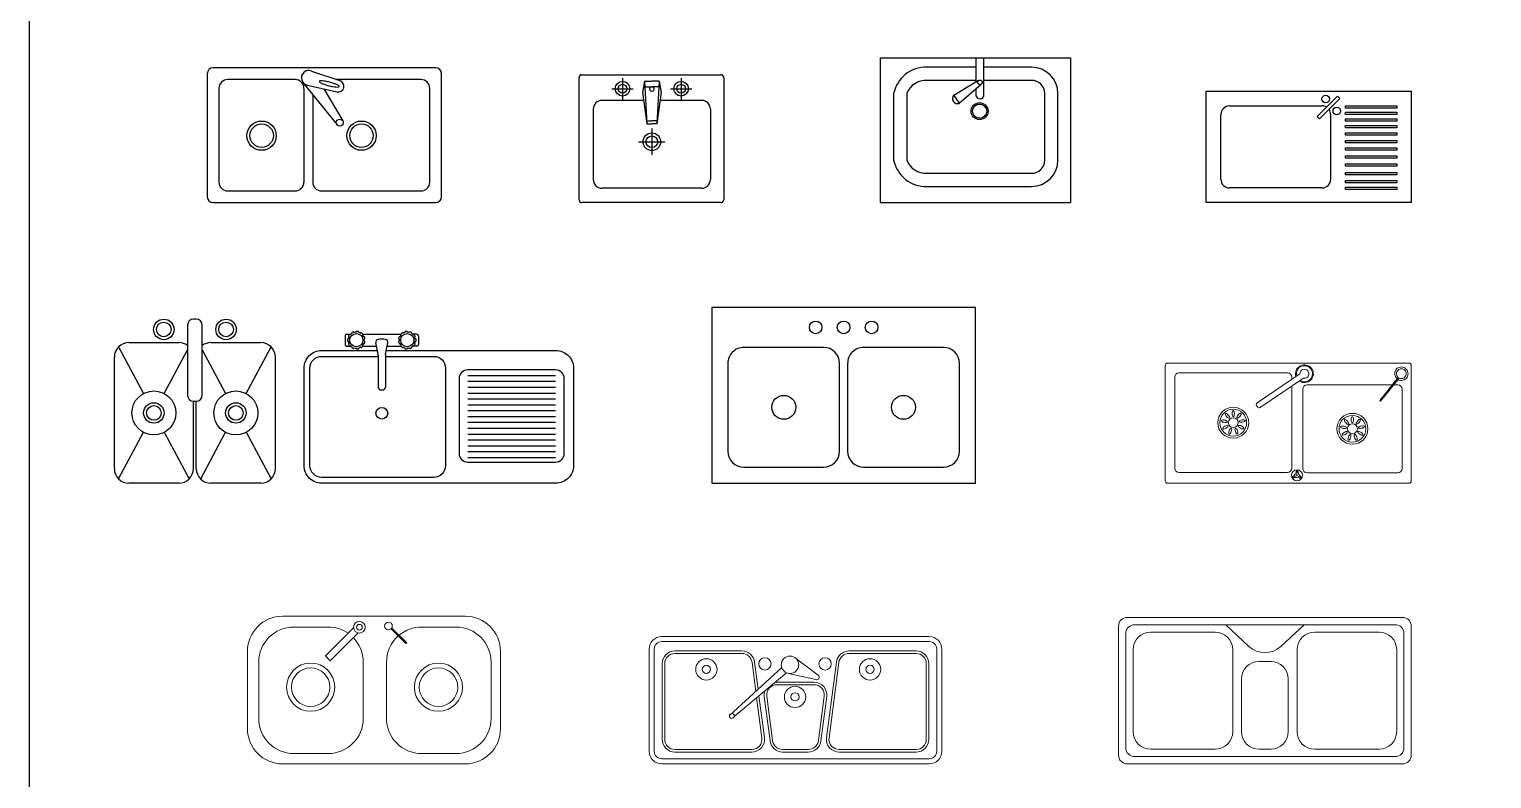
# Model space of a CAD drawing. Header units: inches. Extents: x 5220 to 5724, y 3395 to 3750.
# Drawn here: x 5219.6 to 5401.2, y 3486.5 to 3579.5 of the extents above; entities that cross this region are included whole.
import ezdxf

# ---------------------------------------------------------------- set-up
doc = ezdxf.new("R2010")
doc.units = ezdxf.units.IN
doc.header["$MEASUREMENT"] = 0
doc.layers.add('EX-A-FLOR-FIXT', color=250, linetype='Continuous')

# ---------------------------------------------------------------- blocks, each defined once
blk = doc.blocks.new('A$C150059BC')
for p, q in [((780, 460), (20, 460)), ((0, 440), (0, 20)), ((300, 420), (70, 420)), ((326.9, 410.1), (443.2, 265.5)), ((342.5, 401), (442.3, 377.8)), ((356.1, 448.8), (453.2, 416.3)), ((730, 420), (442, 420)), ((800, 20), (800, 440)), ((40, 390), (40, 70)), ((330, 390), (330, 70)), ((360, 369), (360, 70)), ((397.9, 388.1), (462.9, 279.2)), ((760, 70), (760, 390)), ((70, 40), (300, 40)), ((390, 40), (730, 40)), ((20, 0), (780, 0))]:
    blk.add_line(p, q)
blk.add_lwpolyline([(414.9, 399.1, 0.018102), (429, 395.9, 0.025239), (439.2, 394.6, 0.056709), (448.7, 394.9, 0.301374), (450.2, 396.2, 0.301374), (449.6, 398, 0.056709), (441.4, 402.9, 0.025239), (431.8, 406.7, 0.018102), (418, 410.9, 0.018102), (404, 414, 0.025239), (393.7, 415.4, 0.056709), (384.2, 415.1, 0.301374), (382.8, 413.8, 0.301374), (383.4, 411.9, 0.056709), (391.6, 407, 0.025239), (401.2, 403.2, 0.018102)], format="xyb", close=True)
for centre, radius in [((185.7, 228.5), 50), ((185.7, 228.5), 40), ((452.6, 273), 12), ((526.8, 228.5), 50), ((526.8, 228.5), 40)]:
    blk.add_circle(centre, radius)
for centre, radius, start, end in [((20, 440), 20, 90, 180), ((346.4, 425.7), 25, 67.3005, 261.0585), ((780, 440), 20, 0, 90), ((70, 390), 30, 90, 180), ((300, 390), 30, 0, 90), ((446.8, 397.3), 20, 256.8892, 71.4698), ((730, 390), 30, 0, 90), ((70, 70), 30, 180, 270), ((300, 70), 30, 270, 0), ((390, 70), 30, 180, 270), ((730, 70), 30, 270, 0), ((20, 20), 20, 180, 270), ((780, 20), 20, 270, 0)]:
    blk.add_arc(centre, radius, start, end)
blk = doc.blocks.new('A$C59496944')
blk.add_blockref('A$C150059BC', (0, 0))
blk = doc.blocks.new('A$C635F4E63')
for p, q in [((0, 10), (0, 426.6)), ((10, 436.6), (483.9, 436.6)), ((148.5, 425.2), (148.5, 352.2)), ((223.5, 415), (217, 376.2)), ((223.5, 415), (248.5, 415)), ((223.5, 415), (231.8, 268.5)), ((273.5, 415), (248.5, 415)), ((273.5, 415), (265.2, 268.5)), ((273.5, 415), (279.9, 376.2)), ((348.5, 425.2), (348.5, 352.2)), ((493.9, 426.6), (493.9, 10)), ((111.9, 388.7), (185, 388.7)), ((217, 376.2), (231.8, 268.5)), ((224.6, 395.4), (248.5, 395.4)), ((272.3, 395.4), (248.5, 395.4)), ((279.9, 376.2), (265.2, 268.5)), ((311.9, 388.7), (385, 388.7)), ((48.5, 318.8), (48.5, 78.8)), ((220.8, 348.8), (78.5, 348.8)), ((418.5, 348.8), (276.2, 348.8)), ((448.5, 318.8), (448.5, 78.8)), ((231.3, 278.6), (248.5, 278.6)), ((231.8, 268.5), (248.5, 268.5)), ((265.6, 278.6), (248.5, 278.6)), ((265.2, 268.5), (248.5, 268.5)), ((248.5, 252.8), (248.5, 162.6)), ((203.4, 207.7), (293.5, 207.7)), ((418.5, 48.8), (78.5, 48.8)), ((483.9, 0), (10, 0))]:
    blk.add_line(p, q)
for centre, radius in [((148.5, 388.7), 25), ((148.5, 388.7), 15), ((348.5, 388.7), 25), ((348.5, 388.7), 15), ((248.5, 207.7), 30), ((248.5, 207.7), 20)]:
    blk.add_circle(centre, radius)
for centre, radius, start, end in [((10, 426.6), 10, 90, 180), ((483.9, 426.6), 10, 0, 90), ((247.3, 388), 7.19, 80.5252, 279.4748), ((249.6, 388), 7.19, 260.5252, 99.4748), ((78.5, 318.8), 30, 90, 180), ((418.5, 318.8), 30, 0, 90), ((78.5, 78.8), 30, 180, 270), ((418.5, 78.8), 30, 270, 0), ((10, 10), 10, 180, 270), ((483.9, 10), 10, 270, 0)]:
    blk.add_arc(centre, radius, start, end)
blk = doc.blocks.new('A$C08435A84')
for p, q in [((0, 493.9), (650, 493.9)), ((0, 493.9), (0, 0)), ((327.4, 462.2), (160.3, 462.2)), ((327.4, 462.2), (160.3, 462.2)), ((327.4, 462.2), (160.3, 462.2)), ((327.4, 413), (327.4, 493.9)), ((354.4, 362.9), (354.4, 493.9)), ((517.2, 462.2), (354.4, 462.2)), ((517.2, 462.2), (354.4, 462.2)), ((517.2, 462.2), (354.4, 462.2)), ((650, 493.9), (650, 0)), ((327.4, 417.2), (160.3, 417.2)), ((336.2, 417.2), (251.4, 366.1)), ((269.7, 338.9), (344, 402.7)), ((517.2, 417.2), (354.4, 417.2)), ((46.1, 372.2), (46.1, 145.1)), ((46.1, 372.2), (46.1, 145.1)), ((91.1, 372.2), (91.1, 145.1)), ((251.4, 366.1), (269.7, 338.9)), ((327.4, 363), (327.4, 388.2)), ((562.2, 145.1), (562.2, 372.2)), ((607.2, 145.1), (607.2, 372.2)), ((160.3, 100.1), (517.2, 100.1)), ((160.3, 55.1), (517.2, 55.1)), ((0, 0), (650, 0))]:
    blk.add_line(p, q)
for centre, radius in [((340.8, 410.6), 7.79), ((339.7, 312), 28.9), ((339.7, 312.1), 24.4)]:
    blk.add_circle(centre, radius)
for centre, radius, start, end in [((157.1, 348.8), 113.4, 88.3831, 168.1186), ((517.2, 372.2), 90, 0, 90), ((157.3, 346.1), 71.2, 87.6157, 158.4848), ((517.2, 372.2), 45, 0, 90), ((264.2, 355.2), 17.3, 140.6785, 288.7976), ((341.1, 369.2), 14.9, 204.7829, 334.8957), ((157.1, 168.4), 113.4, 191.8814, 271.6169), ((157.3, 171.2), 71.2, 201.5152, 272.3843), ((517.2, 145.1), 45, 270, 0), ((517.2, 145.1), 90, 270, 0)]:
    blk.add_arc(centre, radius, start, end)
blk = doc.blocks.new('A$C49617FB3')
for p, q in [((0, 0), (0, 380.2)), ((0, 380.2), (700.3, 380.2)), ((378.5, 293.7), (448.3, 363.5)), ((456.5, 355.2), (386.7, 285.4)), ((448.3, 363.5), (456.5, 355.2)), ((700.3, 380.2), (700.3, 0)), ((50, 80), (50, 300.1)), ((80, 330.1), (395.2, 330.1)), ((425.2, 80), (425.2, 300.1)), ((475.2, 322.3), (475.2, 330.1)), ((475.2, 330.1), (650.7, 330.1)), ((475.2, 330.1), (650.3, 330.1)), ((650.7, 322.3), (475.2, 322.3)), ((475.2, 301), (475.2, 308.8)), ((475.2, 308.8), (650.7, 308.8)), ((650.7, 301), (475.2, 301)), ((650.7, 330.1), (650.7, 322.3)), ((650.7, 308.8), (650.7, 301)), ((386.7, 285.4), (378.5, 293.7)), ((475.2, 278.2), (475.2, 286)), ((475.2, 286), (650.7, 286)), ((650.7, 278.2), (475.2, 278.2)), ((475.2, 255.4), (475.2, 263.3)), ((475.2, 263.3), (650.7, 263.3)), ((650.7, 255.4), (475.2, 255.4)), ((650.7, 286), (650.7, 278.2)), ((650.7, 263.3), (650.7, 255.4)), ((475.2, 229.8), (475.2, 237.6)), ((475.2, 237.6), (650.7, 237.6)), ((650.7, 229.8), (475.2, 229.8)), ((475.2, 204.2), (475.2, 212)), ((475.2, 212), (650.7, 212)), ((650.7, 204.2), (475.2, 204.2)), ((650.7, 237.6), (650.7, 229.8)), ((650.7, 212), (650.7, 204.2)), ((475.2, 178.6), (475.2, 186.4)), ((475.2, 186.4), (650.7, 186.4)), ((650.7, 178.6), (475.2, 178.6)), ((475.2, 151.5), (475.2, 159.3)), ((475.2, 159.3), (650.7, 159.3)), ((650.7, 151.5), (475.2, 151.5)), ((650.7, 186.4), (650.7, 178.6)), ((650.7, 159.3), (650.7, 151.5)), ((475.2, 124.5), (475.2, 132.3)), ((475.2, 132.3), (650.7, 132.3)), ((650.7, 124.5), (475.2, 124.5)), ((475.2, 94.6), (475.2, 102.4)), ((475.2, 102.4), (650.7, 102.4)), ((650.7, 132.3), (650.7, 124.5)), ((650.7, 102.4), (650.7, 94.6)), ((395.2, 50), (80, 50)), ((650.7, 94.6), (475.2, 94.6)), ((475.2, 67.5), (475.2, 75.4)), ((475.2, 75.4), (650.7, 75.4)), ((650.7, 67.5), (475.2, 67.5)), ((475.2, 44.8), (475.2, 52.6)), ((475.2, 52.6), (650.7, 52.6)), ((650.7, 75.4), (650.7, 67.5)), ((650.7, 52.6), (650.7, 44.8)), ((650.7, 44.8), (475.2, 44.8)), ((700.3, 0), (0, 0))]:
    blk.add_line(p, q)
for centre in [(408.3, 353.3), (446.1, 312.6)]:
    blk.add_circle(centre, 13)
for centre, start, end in [((80, 300.1), 90, 180), ((395.2, 300.1), 58.9255, 90), ((395.2, 300.1), 0, 36.5558), ((80, 80), 180, 270), ((395.2, 80), 270, 0)]:
    blk.add_arc(centre, 30, start, end)
blk = doc.blocks.new('A$C613063E2')
for p, q in [((280, 560), (270, 560)), ((250, 540), (250, 300)), ((300, 300), (300, 540)), ((14.6, 465.4), (99.7, 306.2)), ((50, 480), (220, 480)), ((170.3, 306.2), (250, 455.3)), ((300, 455.3), (379.7, 306.2)), ((330, 480), (500, 480)), ((450.3, 306.2), (535.4, 465.4)), ((0, 50), (0, 430)), ((550, 50), (550, 430)), ((270, 50), (270, 280)), ((270, 280), (280, 280)), ((280, 50), (280, 280)), ((14.6, 14.6), (99.7, 173.8)), ((170.3, 173.8), (255.4, 14.6)), ((295.9, 14.6), (379.7, 173.8)), ((450.3, 173.8), (535.4, 14.6)), ((220, 0), (50, 0)), ((500, 0), (330, 0))]:
    blk.add_line(p, q)
for centre, radius in [((168.9, 525), 35), ((168.9, 525), 25), ((381.6, 525), 35), ((381.6, 525), 25), ((135, 240), 75), ((415, 240), 75), ((135, 240), 35), ((135, 240), 25), ((415, 240), 35), ((415, 240), 25)]:
    blk.add_circle(centre, radius)
for centre, radius, start, end in [((270, 540), 20, 90, 180), ((280, 540), 20, 0, 90), ((50, 430), 50, 90, 180), ((220, 430), 50, 53.1301, 90), ((330, 430), 50, 90, 126.8699), ((500, 430), 50, 0, 90), ((270, 300), 20, 180, 270), ((280, 300), 20, 270, 0), ((50, 50), 50, 180, 270), ((220, 50), 50, 270, 0), ((330, 50), 50, 180, 270), ((500, 50), 50, 270, 0)]:
    blk.add_arc(centre, radius, start, end)
blk = doc.blocks.new('TARJA2')
for p, q in [((-0.1232, -0.0169), (-0.1232, -0.0469)), ((-0.1182, -0.0119), (-0.1039, -0.0119)), ((-0.1122, -0.0279), (-0.1134, -0.0278)), ((-0.1122, -0.0358), (-0.1134, -0.0359)), ((-0.11, -0.0204), (-0.1111, -0.0199)), ((-0.11, -0.0433), (-0.1111, -0.0438)), ((-0.1058, -0.0138), (-0.1067, -0.013)), ((-0.1058, -0.0499), (-0.1067, -0.0507)), ((-0.0999, -0.0087), (-0.1005, -0.0077)), ((-0.0928, -0.0055), (-0.0931, -0.0043)), ((-0.085, -0.0044), (-0.085, -0.0031)), ((-0.0773, -0.0055), (-0.0769, -0.0043)), ((-0.0701, -0.0087), (-0.0695, -0.0077)), ((-0.0642, -0.0138), (-0.0633, -0.013)), ((-0.0642, -0.0499), (-0.0633, -0.0507)), ((-0.0629, -0.0119), (0.0668, -0.0119)), ((-0.06, -0.0204), (-0.0589, -0.0199)), ((-0.06, -0.0433), (-0.0589, -0.0438)), ((-0.0578, -0.0279), (-0.0566, -0.0278)), ((-0.0578, -0.0358), (-0.0566, -0.0359)), ((-0.0109, -0.0792), (-0.0187, -0.0409)), ((0.0149, -0.0792), (0.0226, -0.0409)), ((0.0617, -0.0279), (0.0605, -0.0278)), ((0.0617, -0.0358), (0.0605, -0.0359)), ((0.0639, -0.0204), (0.0628, -0.0199)), ((0.0639, -0.0433), (0.0628, -0.0438)), ((0.0682, -0.0138), (0.0672, -0.013)), ((0.0682, -0.0499), (0.0672, -0.0507)), ((0.0741, -0.0087), (0.0734, -0.0077)), ((0.0812, -0.0055), (0.0809, -0.0043)), ((0.0889, -0.0044), (0.0889, -0.0031)), ((0.0967, -0.0055), (0.097, -0.0043)), ((0.1038, -0.0087), (0.1045, -0.0077)), ((0.1221, -0.0119), (0.1078, -0.0119)), ((0.1097, -0.0138), (0.1107, -0.013)), ((0.1097, -0.0499), (0.1107, -0.0507)), ((0.114, -0.0204), (0.1151, -0.0199)), ((0.114, -0.0433), (0.1151, -0.0438)), ((0.1162, -0.0279), (0.1174, -0.0278)), ((0.1162, -0.0358), (0.1174, -0.0359)), ((0.1271, -0.0169), (0.1271, -0.0469)), ((-0.1182, -0.0519), (-0.1039, -0.0519)), ((-0.0999, -0.055), (-0.1005, -0.056)), ((-0.0928, -0.0582), (-0.0931, -0.0594)), ((-0.085, -0.0594), (-0.085, -0.0606)), ((-0.0773, -0.0582), (-0.0769, -0.0594)), ((-0.0701, -0.055), (-0.0695, -0.056)), ((-0.0629, -0.0519), (-0.0165, -0.0519)), ((-0.0105, -0.0832), (-0.0105, -0.1919)), ((0.0145, -0.0832), (0.0145, -0.1919)), ((0.0204, -0.0519), (0.0668, -0.0519)), ((0.0741, -0.055), (0.0734, -0.056)), ((0.0812, -0.0582), (0.0809, -0.0594)), ((0.0889, -0.0594), (0.0889, -0.0606)), ((0.0967, -0.0582), (0.097, -0.0594)), ((0.1038, -0.055), (0.1045, -0.056)), ((0.1221, -0.0519), (0.1078, -0.0519)), ((0.5952, -0.1334), (0.2956, -0.1334)), ((0.2656, -0.1634), (0.2656, -0.4178)), ((0.5952, -0.1534), (0.2956, -0.1534)), ((0.5952, -0.1734), (0.2956, -0.1734)), ((0.5952, -0.1934), (0.2956, -0.1934)), ((0.6252, -0.4178), (0.6252, -0.1634)), ((-0.0005, -0.2019), (0.0045, -0.2019)), ((0.5952, -0.2134), (0.2956, -0.2134)), ((0.5952, -0.2334), (0.2956, -0.2334)), ((0.5952, -0.2534), (0.2956, -0.2534)), ((0.5952, -0.2734), (0.2956, -0.2734)), ((0.5952, -0.2934), (0.2956, -0.2934)), ((0.5952, -0.3134), (0.2956, -0.3134)), ((0.5952, -0.3334), (0.2956, -0.3334)), ((0.5952, -0.3534), (0.2956, -0.3534)), ((0.5952, -0.3734), (0.2956, -0.3734)), ((0.5952, -0.3934), (0.2956, -0.3934)), ((0.5952, -0.4134), (0.2956, -0.4134)), ((0.5952, -0.4334), (0.2956, -0.4334)), ((0.2956, -0.4478), (0.5952, -0.4478))]:
    blk.add_line(p, q)
for points in [[(0.0173, -0.0671), (0.5964, -0.0671, -0.414214), (0.6564, -0.1271), (0.6564, -0.4602, -0.414214), (0.5964, -0.5202), (-0.2033, -0.5202, -0.414214), (-0.2633, -0.4602), (-0.2633, -0.1271, -0.414214)], [(-0.2633, -0.1271, -0.414214), (-0.2033, -0.0671), (-0.0134, -0.0671, -0.414214)], [(0.0145, -0.0871), (0.1793, -0.0871, -0.414214), (0.2193, -0.1271), (0.2193, -0.4602, -0.414214), (0.1793, -0.5002), (-0.2033, -0.5002, -0.414214), (-0.2433, -0.4602), (-0.2433, -0.1271, -0.414214)], [(-0.2433, -0.1271, -0.414214), (-0.2033, -0.0871), (-0.0105, -0.0871, -0.414214)]]:
    blk.add_lwpolyline(points, format="xyb")
for centre, radius in [((-0.085, -0.0319), 0.0225), ((0.0889, -0.0319), 0.0225), ((0.002, -0.2812), 0.02)]:
    blk.add_circle(centre, radius)
for centre, radius, start, end in [((-0.1182, -0.0169), 0.005, 90, 180), ((-0.1182, -0.0469), 0.005, 180, 270), ((-0.085, -0.0319), 0.03, 174.3101, 185.6899), ((-0.1136, -0.029), 0.00125, 81.8182, 174.3101), ((-0.1136, -0.0347), 0.00125, 185.6899, 278.1818), ((-0.085, -0.0319), 0.0275, 155.4545, 171.8182), ((-0.085, -0.0319), 0.0275, 188.1818, 204.5455), ((-0.1106, -0.0188), 0.00125, 152.9626, 245.4545), ((-0.1106, -0.0449), 0.00125, 114.5455, 207.0374), ((-0.085, -0.0319), 0.03, 141.5828, 152.9626), ((-0.085, -0.0319), 0.03, 207.0374, 218.4172), ((-0.1075, -0.014), 0.00125, 49.0909, 141.5828), ((-0.085, -0.0319), 0.0275, 122.7273, 139.0909), ((-0.085, -0.0319), 0.0275, 220.9091, 237.2727), ((-0.0995, -0.007), 0.00125, 120.2354, 212.7273), ((-0.085, -0.0319), 0.03, 108.8555, 120.2354), ((-0.0943, -0.0046), 0.00125, 16.3636, 108.8555), ((-0.085, -0.0319), 0.0275, 90, 106.3636), ((-0.0838, -0.0031), 0.00125, 87.5081, 180), ((-0.085, -0.0319), 0.03, 76.1283, 87.5081), ((-0.0781, -0.0039), 0.00125, 343.6364, 76.1283), ((-0.085, -0.0319), 0.0275, 57.2727, 73.6364), ((-0.0684, -0.0084), 0.00125, 54.7808, 147.2727), ((-0.085, -0.0319), 0.03, 43.401, 54.7808), ((-0.085, -0.0319), 0.0275, 24.5455, 40.9091), ((-0.085, -0.0319), 0.0275, 319.0909, 335.4545), ((-0.0641, -0.0121), 0.00125, 310.9091, 43.401), ((-0.0584, -0.0211), 0.00125, 22.0535, 114.5455), ((-0.0584, -0.0426), 0.00125, 245.4545, 337.9465), ((-0.085, -0.0319), 0.0275, 351.8182, 8.1818), ((-0.085, -0.0319), 0.03, 10.6737, 22.0535), ((-0.085, -0.0319), 0.03, 337.9465, 349.3263), ((-0.0568, -0.0265), 0.00125, 278.1818, 10.6737), ((-0.0568, -0.0372), 0.00125, 349.3263, 81.8182), ((-0.0089, -0.039), 0.01, 101.1605, 191.4527), ((0.002, -0.094), 0.0661, 78.8395, 101.1605), ((0.0128, -0.039), 0.01, 348.5473, 78.8395), ((0.0607, -0.0265), 0.00125, 169.3263, 261.8182), ((0.0607, -0.0372), 0.00125, 98.1818, 190.6737), ((0.0889, -0.0319), 0.03, 157.9465, 169.3263), ((0.0889, -0.0319), 0.03, 190.6737, 202.0535), ((0.0623, -0.0211), 0.00125, 65.4545, 157.9465), ((0.0623, -0.0426), 0.00125, 202.0535, 294.5455), ((0.0889, -0.0319), 0.0275, 171.8182, 188.1818), ((0.0889, -0.0319), 0.0275, 139.0909, 155.4545), ((0.0889, -0.0319), 0.0275, 204.5455, 220.9091), ((0.0681, -0.0121), 0.00125, 136.599, 229.0909), ((0.0889, -0.0319), 0.03, 125.2192, 136.599), ((0.0724, -0.0084), 0.00125, 32.7273, 125.2192), ((0.0889, -0.0319), 0.0275, 106.3636, 122.7273), ((0.0821, -0.0039), 0.00125, 103.8717, 196.3636), ((0.0889, -0.0319), 0.03, 92.4919, 103.8717), ((0.0877, -0.0031), 0.00125, 0, 92.4919), ((0.0889, -0.0319), 0.0275, 73.6364, 90), ((0.0982, -0.0046), 0.00125, 71.1445, 163.6364), ((0.0889, -0.0319), 0.03, 59.7646, 71.1445), ((0.0889, -0.0319), 0.0275, 40.9091, 57.2727), ((0.0889, -0.0319), 0.0275, 302.7273, 319.0909), ((0.1034, -0.007), 0.00125, 327.2727, 59.7646), ((0.1115, -0.014), 0.00125, 38.4172, 130.9091), ((0.0889, -0.0319), 0.03, 27.0374, 38.4172), ((0.0889, -0.0319), 0.03, 321.5828, 332.9626), ((0.0889, -0.0319), 0.0275, 8.1818, 24.5455), ((0.0889, -0.0319), 0.0275, 335.4545, 351.8182), ((0.1146, -0.0188), 0.00125, 294.5455, 27.0374), ((0.1146, -0.0449), 0.00125, 332.9626, 65.4545), ((0.1176, -0.029), 0.00125, 5.6899, 98.1818), ((0.1176, -0.0347), 0.00125, 261.8182, 354.3101), ((0.0889, -0.0319), 0.03, 354.3101, 5.6899), ((0.1221, -0.0169), 0.005, 0, 90), ((0.1221, -0.0469), 0.005, 270, 360), ((-0.1075, -0.0497), 0.00125, 218.4172, 310.9091), ((-0.0995, -0.0567), 0.00125, 147.2727, 239.7646), ((-0.085, -0.0319), 0.03, 239.7646, 251.1445), ((-0.0943, -0.0591), 0.00125, 251.1445, 343.6364), ((-0.085, -0.0319), 0.0275, 253.6364, 270), ((-0.0838, -0.0606), 0.00125, 180, 272.4919), ((-0.085, -0.0319), 0.03, 272.4919, 283.8717), ((-0.0781, -0.0598), 0.00125, 283.8717, 16.3636), ((-0.085, -0.0319), 0.0275, 286.3636, 302.7273), ((-0.0684, -0.0553), 0.00125, 212.7273, 305.2192), ((-0.085, -0.0319), 0.03, 305.2192, 316.599), ((-0.0641, -0.0516), 0.00125, 316.599, 49.0909), ((-0.0305, -0.0832), 0.02, 0, 11.4527), ((-0.0205, -0.0822), 0.01, 0, 11.4527), ((0.0345, -0.0832), 0.02, 168.5473, 180), ((0.0681, -0.0516), 0.00125, 130.9091, 223.401), ((0.0889, -0.0319), 0.03, 223.401, 234.7808), ((0.0724, -0.0553), 0.00125, 234.7808, 327.2727), ((0.0889, -0.0319), 0.0275, 237.2727, 253.6364), ((0.0821, -0.0598), 0.00125, 163.6364, 256.1283), ((0.0889, -0.0319), 0.03, 256.1283, 267.5081), ((0.0877, -0.0606), 0.00125, 267.5081, 360), ((0.0889, -0.0319), 0.0275, 270, 286.3636), ((0.0982, -0.0591), 0.00125, 196.3636, 288.8555), ((0.0889, -0.0319), 0.03, 288.8555, 300.2354), ((0.1034, -0.0567), 0.00125, 300.2354, 32.7273), ((0.1115, -0.0497), 0.00125, 229.0909, 321.5828), ((0.2956, -0.1634), 0.03, 90, 180), ((0.5952, -0.1634), 0.03, 0, 90), ((-0.0005, -0.1919), 0.01, 180, 270), ((0.0045, -0.1919), 0.01, 270, 360), ((0.2956, -0.4178), 0.03, 180, 270), ((0.5952, -0.4178), 0.03, 270, 360)]:
    blk.add_arc(centre, radius, start, end)
blk = doc.blocks.new('A$C42203764')
at = {"xscale": 1000, "yscale": 1000, "zscale": 1000}
blk.add_blockref('TARJA2', (263.3, 520.2), dxfattribs=at)
blk = doc.blocks.new('A$C71EB2199')
for p, q in [((0, 600), (0, 0)), ((900, 600), (0, 600)), ((900, 0), (900, 600)), ((381.8, 545.5), (109.1, 545.5)), ((790.9, 545.5), (518.2, 545.5)), ((54.5, 490.9), (54.5, 190.9)), ((436.4, 190.9), (436.4, 490.9)), ((463.6, 490.9), (463.6, 190.9)), ((845.5, 190.9), (845.5, 490.9)), ((109.1, 136.4), (381.8, 136.4)), ((518.2, 136.4), (790.9, 136.4)), ((0, 0), (900, 0))]:
    blk.add_line(p, q)
for centre, radius in [((245.5, 340.9), 40.9), ((654.5, 340.9), 40.9), ((354.5, 68.2), 21.6), ((450, 68.2), 21.6), ((545.5, 68.2), 21.6)]:
    blk.add_circle(centre, radius)
for centre, start, end in [((109.1, 490.9), 90, 180), ((381.8, 490.9), 0, 90), ((518.2, 490.9), 90, 180), ((790.9, 490.9), 0, 90), ((109.1, 190.9), 180, 270), ((381.8, 190.9), 270, 0), ((518.2, 190.9), 180, 270), ((790.9, 190.9), 270, 0)]:
    blk.add_arc(centre, 54.5, start, end)
blk = doc.blocks.new('A$C7A8B5EA6')
at = {"lineweight": 5}
for p, q in [((432, 504), (120, 504)), ((744, 504), (120, 504)), ((158.4, 467.2), (275.5, 467.2)), ((362.6, 464.3), (265.3, 367.3)), ((492.4, 459.6), (494.7, 462)), ((541.4, 410.5), (492.4, 459.6)), ((494.7, 462), (543.8, 412.9)), ((594.8, 467.2), (712, 467.2)), ((378.2, 447), (281.8, 350.8)), ((543.8, 412.9), (541.4, 410.5)), ((0, 384), (0, 120)), ((266.3, 368.3), (280.7, 353.9)), ((864, 120), (864, 384)), ((38.4, 155.4), (38.4, 347.2)), ((395.5, 347.2), (395.5, 155.4)), ((474.8, 155.4), (474.8, 347.2)), ((832, 347.2), (832, 155.4)), ((275.5, 35.4), (158.4, 35.4)), ((712, 35.4), (594.8, 35.4)), ((120, 0), (744, 0))]:
    blk.add_line(p, q, dxfattribs=at)
for centre, radius in [((382.3, 466.4), 19.8), ((382.3, 466.4), 9.89), ((481.5, 470.5), 13.2), ((215.9, 261.9), 82.2), ((215.9, 261.9), 65.8), ((652.4, 261.9), 82.2), ((652.4, 261.9), 65.8)]:
    blk.add_circle(centre, radius, dxfattribs=at)
for centre, start, end in [((120, 384), 90, 180), ((744, 384), 0, 90), ((158.4, 347.2), 90, 180), ((275.5, 347.2), 55.201, 90), ((594.8, 347.2), 90, 130.0606), ((712, 347.2), 360, 90), ((275.5, 347.2), 360, 44.0257), ((594.8, 347.2), 131.6387, 180), ((158.4, 155.4), 180, 270), ((275.5, 155.4), 270, 0), ((594.8, 155.4), 180, 270), ((712, 155.4), 270, 0), ((120, 120), 180, 270), ((744, 120), 270, 0)]:
    blk.add_arc(centre, 120, start, end, dxfattribs=at)
blk = doc.blocks.new('A$C024D3880')
at = {"lineweight": 5}
for p, q in [((956.3, 434.7), (43.5, 434.7)), ((956.3, 417.3), (43.5, 417.3)), ((0, 391.2), (0, 43.5)), ((17.4, 391.2), (17.4, 43.5)), ((88.2, 385.4), (317.1, 385.4)), ((88.2, 376.7), (317.1, 376.7)), ((504.1, 356.9), (577.1, 302.9)), ((911.6, 385.4), (682.7, 385.4)), ((911.6, 376.7), (682.7, 376.7)), ((982.4, 43.5), (982.4, 391.2)), ((999.7, 43.5), (999.7, 391.2)), ((44.7, 83.9), (44.7, 342)), ((53.4, 83.9), (53.4, 342)), ((452.9, 328.6), (274.5, 165.3)), ((290.8, 162.2), (468.8, 311.1)), ((351.6, 346.5), (364.5, 247.7)), ((360.2, 347.6), (372.3, 254.8)), ((475.8, 308.9), (569.5, 287.5)), ((639.6, 347.6), (605.8, 89.6)), ((648.2, 346.5), (614.5, 88.4)), ((946.4, 83.9), (946.4, 342)), ((955, 83.9), (955, 342)), ((563.5, 278.8), (436.2, 278.8)), ((436.2, 278.8), (563.5, 278.8)), ((563.5, 270.1), (436.2, 270.1)), ((436.2, 270.1), (563.5, 270.1)), ((367.3, 226.2), (385.3, 88.4)), ((375.2, 232.8), (393.9, 89.6)), ((412.9, 78.3), (393.1, 229.7)), ((393.1, 229.7), (412.9, 78.3)), ((401.7, 230.8), (421.5, 79.4)), ((421.5, 79.4), (401.7, 230.8)), ((578.2, 79.4), (598, 230.8)), ((598, 230.8), (578.2, 79.4)), ((586.8, 78.3), (606.6, 229.7)), ((606.6, 229.7), (586.8, 78.3)), ((274.5, 165.3), (274.5, 165.3)), ((290.8, 162.2), (290.8, 162.2)), ((43.5, 17.4), (956.3, 17.4)), ((350.8, 49.1), (88.2, 49.1)), ((350.8, 40.5), (88.2, 40.5)), ((456, 49.1), (543.7, 49.1)), ((543.7, 49.1), (456, 49.1)), ((456, 40.5), (543.7, 40.5)), ((543.7, 40.5), (456, 40.5)), ((648.9, 49.1), (911.6, 49.1)), ((648.9, 40.5), (911.6, 40.5)), ((43.5, 0), (956.3, 0))]:
    blk.add_line(p, q, dxfattribs=at)
for centre, radius in [((195.6, 322.5), 36.4), ((395.6, 341.3), 21.1), ((481.1, 338.3), 29.8), ((600.8, 341.1), 21.1), ((754.6, 322.5), 36.4), ((195.6, 322.5), 14), ((754.6, 322.5), 14), ((498.3, 228.7), 36.4), ((498.3, 228.7), 14), ((282.6, 163.7), 8.29)]:
    blk.add_circle(centre, radius, dxfattribs=at)
for centre, radius, start, end in [((43.5, 391.2), 43.5, 90, 180), ((43.5, 391.2), 26.1, 90, 180), ((956.3, 391.2), 43.5, 0, 90), ((956.3, 391.2), 26.1, 0, 90), ((88.2, 342), 43.5, 90, 180), ((88.2, 342), 34.8, 90, 180), ((317.1, 342), 43.5, 7.4492, 90), ((317.1, 342), 34.8, 7.4492, 90), ((682.7, 342), 43.5, 90, 172.5508), ((682.7, 342), 34.8, 90, 172.5508), ((911.6, 342), 43.5, 0, 90), ((911.6, 342), 34.8, 0, 90), ((572, 295.8), 8.69, 253.2002, 54.693), ((436.2, 235.3), 34.8, 90, 187.4492), ((436.2, 235.3), 34.8, 90, 187.4492), ((436.2, 235.3), 43.5, 90, 98.7876), ((436.2, 235.3), 43.5, 90, 98.7876), ((563.5, 235.3), 43.5, 352.5508, 90), ((563.5, 235.3), 43.5, 352.5508, 90), ((563.5, 235.3), 34.8, 352.5508, 90), ((563.5, 235.3), 34.8, 352.5508, 90), ((436.2, 235.3), 43.5, 161.0469, 187.4492), ((436.2, 235.3), 43.5, 161.0469, 187.4492), ((88.2, 83.9), 43.5, 180, 270), ((88.2, 83.9), 34.8, 180, 270), ((350.8, 83.9), 43.5, 270, 7.4492), ((350.8, 83.9), 34.8, 270, 7.4492), ((456, 83.9), 43.5, 187.4492, 270), ((456, 83.9), 34.8, 187.4492, 270), ((543.7, 83.9), 34.8, 270, 352.5508), ((543.7, 83.9), 43.5, 270, 352.5508), ((648.9, 83.9), 43.5, 172.5508, 270), ((648.9, 83.9), 34.8, 172.5508, 270), ((911.6, 83.9), 34.8, 270, 0), ((911.6, 83.9), 43.5, 270, 0), ((43.5, 43.5), 43.5, 180, 270), ((43.5, 43.5), 26.1, 180, 270), ((956.3, 43.5), 26.1, 270, 0), ((956.3, 43.5), 43.5, 270, 0)]:
    blk.add_arc(centre, radius, start, end, dxfattribs=at)
blk = doc.blocks.new('A$C40EB5C1A')
at = {"lineweight": 5}
for p, q in [((970, 500), (30, 500)), ((0, 470), (0, 30)), ((945, 475), (55, 475)), ((330, 450), (110, 450)), ((366.4, 475), (445.3, 401.1)), ((633.6, 475), (554.7, 401.1)), ((890, 450), (670, 450)), ((1000, 30), (1000, 470)), ((25, 445), (25, 55)), ((975, 55), (975, 445)), ((50, 390), (50, 110)), ((390, 110), (390, 390)), ((520, 350), (480, 350)), ((610, 390), (610, 110)), ((950, 110), (950, 390)), ((420, 110), (420, 290)), ((580, 290), (580, 110)), ((110, 50), (330, 50)), ((520, 50), (480, 50)), ((670, 50), (890, 50)), ((30, 0), (970, 0)), ((55, 25), (945, 25))]:
    blk.add_line(p, q, dxfattribs=at)
for centre, radius, start, end in [((30, 470), 30, 90, 180), ((970, 470), 30, 0, 90), ((55, 445), 30, 90, 180), ((110, 390), 60, 90, 180), ((330, 390), 60, 0, 90), ((670, 390), 60, 90, 180), ((890, 390), 60, 0, 90), ((945, 445), 30, 0, 90), ((500, 459.6), 80, 226.901, 313.099), ((480, 290), 60, 90, 180), ((520, 290), 60, 0, 90), ((110, 110), 60, 180, 270), ((330, 110), 60, 270, 0), ((480, 110), 60, 180, 270), ((520, 110), 60, 270, 0), ((670, 110), 60, 180, 270), ((890, 110), 60, 270, 0), ((55, 55), 30, 180, 270), ((945, 55), 30, 270, 0), ((30, 30), 30, 180, 270), ((970, 30), 30, 270, 0)]:
    blk.add_arc(centre, radius, start, end, dxfattribs=at)
blk = doc.blocks.new('A$C46361C56')
at = {"lineweight": 5}
for p, q in [((0, 403), (0, 7)), ((833, 410), (7, 410)), ((840, 7), (840, 403)), ((32.1, 361.7), (32.1, 51.7)), ((417.1, 376.7), (47.1, 376.7)), ((313.4, 274.7), (459.9, 373.5)), ((472.5, 358.6), (324.3, 258.6)), ((432.1, 354.8), (432.1, 361.7)), ((732.5, 282.1), (795.5, 360.9)), ((798.3, 359), (735.2, 279.9)), ((432.1, 51.7), (432.1, 331.4)), ((469.2, 320.8), (469.2, 50.8)), ((775.4, 335.8), (484.2, 335.8)), ((794.2, 335.8), (779.8, 335.8)), ((809.2, 50.8), (809.2, 320.8)), ((314.6, 260.5), (311.6, 265)), ((735.2, 279.9), (732.5, 282.1)), ((7, 0), (833, 0)), ((47.1, 36.7), (417.1, 36.7)), ((449.8, 27), (433.2, 18.4)), ((449.8, 27), (450.7, 45.6)), ((449.8, 27), (465.5, 16.9)), ((484.2, 35.8), (794.2, 35.8))]:
    blk.add_line(p, q, dxfattribs=at)
for centre, radius in [((232.1, 206.7), 52.8), ((232.1, 206.7), 45.8), ((232.1, 206.7), 16.9), ((639.2, 185.8), 52.8), ((639.2, 185.8), 45.8), ((639.2, 185.8), 16.9), ((449.8, 27), 18.7)]:
    blk.add_circle(centre, radius, dxfattribs=at)
for centre, radius, start, end in [((7, 403), 7, 90, 180), ((475.3, 373.8), 30.4, 235.2058, 197.9564), ((475.3, 373.8), 27.4, 237.6567, 196.1441), ((833, 403), 7, 0, 90), ((47.1, 361.7), 15, 90, 180), ((417.1, 361.7), 15, 0, 90), ((475.3, 373.8), 15.4, 259.4432, 180.9839), ((806.3, 373.8), 23, 239.0097, 230.4779), ((806.3, 373.8), 16.8, 241.8825, 230.1506), ((484.2, 320.8), 15, 90, 180), ((794.2, 320.8), 15, 0, 90), ((317.4, 268.9), 7, 124.0135, 214.0135), ((320.4, 264.4), 7, 214.0135, 304.0135), ((47.1, 51.7), 15, 180, 270), ((417.1, 51.7), 15, 270, 0), ((484.2, 50.8), 15, 180, 270), ((794.2, 50.8), 15, 270, 0), ((7, 7), 7, 180, 270), ((418.5, 47.1), 30.2, 297.19, 357.19), ((448.1, -10.2), 30.2, 57.19, 117.3938), ((482.9, 44.1), 30.2, 177.19, 237.3938), ((833, 7), 7, 270, 0)]:
    blk.add_arc(centre, radius, start, end, dxfattribs=at)
for centre, major_axis in [((201.6, 211.9), (10.1, -1.8)), ((212, 230.3), (6.62, -7.88)), ((231.9, 237.8), (0, -10.3)), ((251.9, 230.7), (-6.62, -7.88)), ((262.7, 212.4), (-10.1, -1.8)), ((619.1, 209.4), (6.62, -7.88)), ((639, 216.8), (0, -10.3)), ((659, 209.7), (-6.62, -7.88)), ((205.4, 191), (8.91, 5.15)), ((221.8, 177.5), (3.52, 9.67)), ((243, 177.7), (-3.52, 9.67)), ((259.1, 191.4), (-8.91, 5.15)), ((608.6, 190.9), (10.1, -1.8)), ((612.5, 170), (8.91, 5.15)), ((628.9, 156.5), (3.52, 9.67)), ((650.1, 156.7), (-3.52, 9.67)), ((666.2, 170.5), (-8.91, 5.15)), ((669.7, 191.4), (-10.1, -1.8))]:
    blk.add_ellipse(centre, major_axis=major_axis, ratio=0.385961, dxfattribs=at)

msp = doc.modelspace()

# ---------------------------------------------------------------- linework, layer by layer
at = {"linetype": 'Continuous'}
msp.add_lwpolyline([(5723.78, 3750.19), (5219.55, 3750.19), (5219.55, 3395.4), (5723.78, 3395.4), (5723.78, 3750.19), (5219.55, 3750.19)], dxfattribs=at)

# ---------------------------------------------------------------- block references
at = {"layer": 'EX-A-FLOR-FIXT', "xscale": 0.03636363636363636, "yscale": 0.03636363636363636, "zscale": 0.03636363636363636}
for name, p in [('A$C59496944', (5241.66, 3558)), ('A$C08435A84', (5325.22, 3558)), ('A$C635F4E63', (5287.83, 3558)), ('A$C49617FB3', (5365.71, 3558)), ('A$C613063E2', (5230.12, 3523.17)), ('A$C42203764', (5253.69, 3523.17)), ('A$C46361C56', (5360.63, 3523.17)), ('A$C7A8B5EA6', (5246.65, 3488.34)), ('A$C40EB5C1A', (5354.82, 3488.34)), ('A$C024D3880', (5296.53, 3488.34))]:
    msp.add_blockref(name, p, dxfattribs=at)
at = {"layer": 'EX-A-FLOR-FIXT', "xscale": 0.03636363636363636, "yscale": 0.03636363636363636, "zscale": 0.03636363636363636, "rotation": 180}
msp.add_blockref('A$C71EB2199', (5337.05, 3544.99), dxfattribs=at)

doc.saveas('drawing.dxf')
